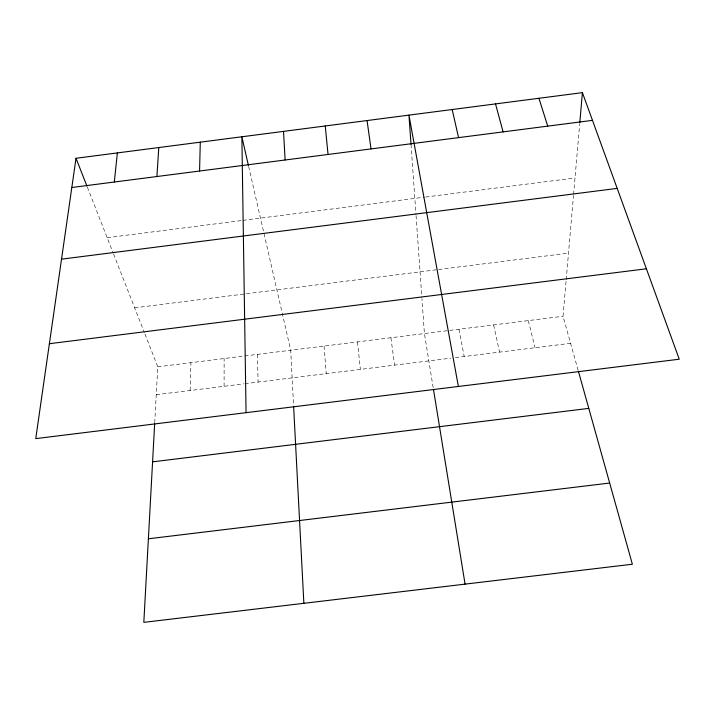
<?xml version="1.0" encoding="UTF-8"?>
<svg xmlns="http://www.w3.org/2000/svg" width="715" height="715" viewBox="0 0 715 715"><rect width="100%" height="100%" fill="white"/><g stroke="black" fill="none" stroke-linecap="round" stroke-linejoin="round"><path stroke-width="0.54" stroke-dasharray="3.58 2.68" d="M224.09 386.297L224.135 358.528M190.145 390.506L190.932 362.675M154.726 422.726L157.774 366.804L144.743 333.556M578.176 370.459L563.027 316.28L566.11 280.691M566.208 279.583L573.493 195.508M573.591 194.417L579.713 123.704M107.161 237.702L241.813 220.506M242.903 220.363L424.558 197.161M425.64 197.027L575.012 177.946M134.661 307.834L437.464 269.653M438.554 269.519L568.497 253.137M157.774 366.804L563.027 316.28M156.254 394.707L243.833 383.848M244.932 383.714L450.942 358.152M455.366 357.607L570.588 343.307M87.355 187.178L113.184 253.056M113.587 254.075L144.341 332.529M528.296 320.606L535.07 347.713M248.65 166.434L290.701 350.234L293.597 405.906M493.609 324.932L499.606 352.12M458.985 329.249L464.196 356.508M433.174 387.557L424.415 333.556L421.948 298.781M390.908 337.739L394.591 365.142M357.455 341.904L360.387 369.387M324.056 346.069L326.237 373.623M411.018 144.376L415.987 214.491M416.058 215.564L421.877 297.699M257.391 354.381L258.088 382.078"/><path stroke-width="1.07" d="M199.565 171.028L200.289 142.169M154.663 423.789L143.822 622.354L632.373 564.224L578.471 371.487M156.898 176.534L158.793 147.549M579.811 122.614L582.412 92.646L76.022 158.274L35.75 438.626L679.25 359.216L582.412 92.646M114.32 182.021L117.367 152.921M71.831 187.5L592.476 120.361M61.535 259.161L617.188 188.385M49.389 343.709L646.396 268.786M152.59 461.845L588.785 408.39M148.389 538.788L609.672 483.045M76.022 158.274L86.962 186.168M538.922 98.286L547.744 126.126M495.513 103.907L503.11 131.882M248.4 165.344L241.867 136.788L246.067 412.671M452.193 109.529L458.556 137.629M458.378 386.466L408.953 115.133L411.018 144.376M433.531 389.747L465.072 584.128M367.063 120.558L371.022 148.917M325.254 125.974L328.033 154.458M283.524 131.39L285.124 159.999M293.651 407.014L303.866 603.308"/></g></svg>
